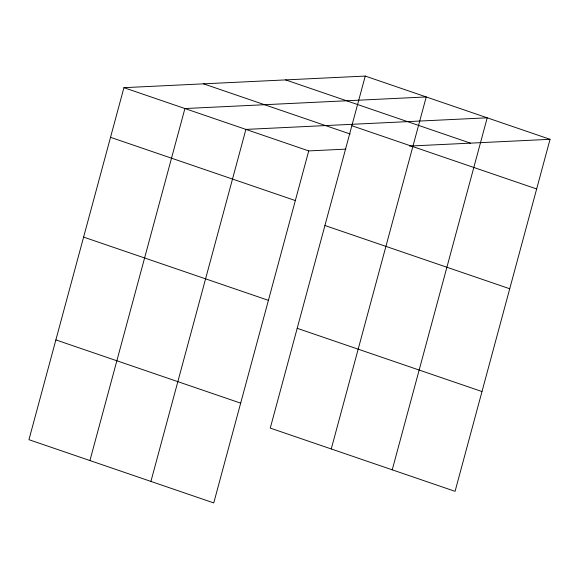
<?xml version="1.0" encoding="UTF-8"?>
<svg xmlns="http://www.w3.org/2000/svg" width="579" height="579" viewBox="0 0 579 579"><rect width="100%" height="100%" fill="white"/><g stroke="black" fill="none" stroke-linecap="round" stroke-linejoin="round"><path stroke-width="0.87" d="M365.248 76.073L270.27 428.091L455.072 491.332L550.05 139.315L365.248 76.073L123.928 87.668L28.95 439.685L213.752 502.927L308.73 150.909L345.895 149.121M89.933 460.551L184.918 108.541L426.231 96.946L331.253 448.957M150.916 481.424L245.901 129.407L487.214 117.812L392.236 469.83M409.541 146.067L550.05 139.315M285.613 79.902L470.416 143.143M351.851 125.723L536.653 188.964M203.569 83.846L350.157 134.01M123.928 87.668L308.73 150.909M110.531 137.317L295.333 200.558M324.928 225.506L509.73 288.747M83.615 237.101L268.41 300.342M297.193 328.307L481.989 391.549M55.873 339.902L240.676 403.143"/></g></svg>
